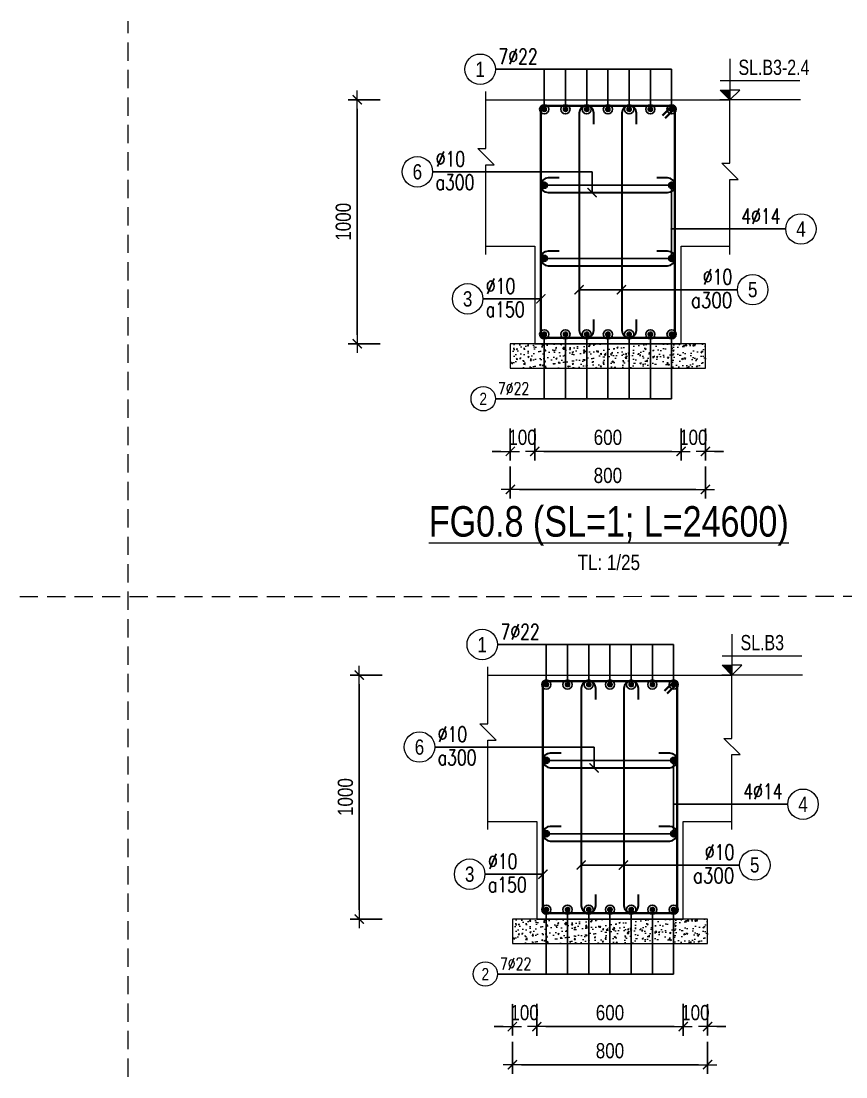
# Model space of a CAD drawing. Header units: millimetres. Extents: x -134772 to 596971, y -129535 to 35703.
# Drawn here: x 52940 to 56321, y 10099 to 14425 of the extents above; entities that cross this region are included whole.
import ezdxf
from ezdxf.enums import TextEntityAlignment as Align

# ---------------------------------------------------------------- set-up
doc = ezdxf.new("R2010")
doc.units = ezdxf.units.MM
doc.header["$MEASUREMENT"] = 0
doc.linetypes.add('HIDDEN', pattern=[0.375, 0.25, -0.125])
doc.layers.get('Defpoints').update_dxf_attribs({"color": 252})
for name, color, linetype, lineweight in [('NDC_S_ANNO', 7, 'Continuous', 20), ('NDC_S_CONTINUOUS', 3, 'Continuous', 20), ('NDC_S_DIM', 1, 'Continuous', 9), ('NDC_S_HATCH MATERIAL', 8, 'Continuous', 13), ('NDC_S_REBAR', 4, 'Continuous', 35), ('NDC_S_STIRRUP', 4, 'Continuous', 40), ('NDC_S_TEXT SYMBOL', 7, 'Continuous', 20), ('NDC_S_THIN LINE', 1, 'Continuous', 5), ('NDC_S_VN TEXT', 7, 'Continuous', 9)]:
    doc.layers.add(name, color=color, linetype=linetype, lineweight=lineweight)
doc.styles.add('ARIAL', font='arial.ttf', dxfattribs={"width": 0.8})
doc.styles.add('NDC_ANNO', font='', dxfattribs={"width": 0.8})
doc.styles.add('NDC_ROMANS', font='romans.shx', dxfattribs={"width": 0.8})
doc.styles.get('NDC_ANNO').set_extended_font_data('Dotum')
doc.dimstyles.new('NDC_dim_25', dxfattribs={"dimscale": 25, "dimtxt": 2.5, "dimasz": 1.5, "dimexe": 1.5, "dimexo": 0, "dimgap": 1, "dimtad": 1, "dimdec": 0, "dimzin": 0, "dimdsep": 46, "dimtxsty": 'ARIAL', "dimblk": 'DIMMARK', "dimcen": 0.09, "dimdle": 1.2, "dimclrd": 1, "dimclre": 1, "dimclrt": 3, "dimadec": 0, "dimazin": 0, "dimtfac": 1, "dimtdec": 0, "dimtix": 1, "dimtofl": 0, "dimtmove": 0, "dimatfit": 3, "dimfxl": 3.75, "dimfxlon": 1, "dimtolj": 1, "dimtzin": 0, "dimarcsym": 0})

# ---------------------------------------------------------------- blocks, each defined once
blk = doc.blocks.new('DIMMARK')
at = {"layer": 'NDC_S_DIM', "color": 1}
blk.add_line((-1.5, 0), (1, 0), dxfattribs=at)
at = {"layer": 'NDC_S_DIM', "color": 2, "const_width": 0.15}
blk.add_lwpolyline([(-0.5, -0.5), (0.5, 0.5)], dxfattribs=at)
blk = doc.blocks.new('*D1481')
at = {"layer": 'Defpoints', "color": 0, "linetype": 'HIDDEN', "transparency": 16777216}
for p in [(54945.6, 12962.2), (55745.6, 12962.2), (55745.6, 12506.3)]:
    blk.add_point(p, dxfattribs=at)
at = {"layer": 'NDC_S_DIM', "color": 1, "linetype": 'HIDDEN', "lineweight": -2, "transparency": 16777216}
for p, q in [((54945.6, 12600), (54945.6, 12468.8)), ((55745.6, 12600), (55745.6, 12468.8)), ((54983.1, 12506.3), (55708.1, 12506.3))]:
    blk.add_line(p, q, dxfattribs=at)
at = {"layer": 'NDC_S_DIM', "color": 1, "linetype": 'HIDDEN', "lineweight": -2, "transparency": 16777216, "xscale": 37.5, "yscale": 37.5, "zscale": 37.5, "rotation": 180}
blk.add_blockref('DIMMARK', (54945.6, 12506.3), dxfattribs=at)
at = {"layer": 'NDC_S_DIM', "color": 1, "linetype": 'HIDDEN', "lineweight": -2, "transparency": 16777216, "xscale": 37.5, "yscale": 37.5, "zscale": 37.5}
blk.add_blockref('DIMMARK', (55745.6, 12506.3), dxfattribs=at)
at = {"layer": 'NDC_S_DIM', "color": 3, "linetype": 'HIDDEN', "transparency": 16777216, "insert": (55345.6, 12563.2), "char_height": 62.5, "attachment_point": 5, "style": 'ARIAL'}
blk.add_mtext('\\A1;800', dxfattribs=at)
blk = doc.blocks.new('kata_block_TD')
at = {"color": 6, "linetype": 'ByBlock', "lineweight": -2, "style": 'ARIAL', "width": 0.8}
blk.add_attdef('SECTDET2', text='', height=5, dxfattribs=at).set_placement((0, 7.97), align=Align.CENTER)
at = {"color": 0, "linetype": 'ByBlock', "lineweight": -2, "style": 'ARIAL', "width": 0.8}
blk.add_attdef('SECTDET1', text='', height=5, dxfattribs=at).set_placement((0, 1.47), align=Align.CENTER)
at = {"color": 3, "lineweight": 25, "style": 'ARIAL', "width": 0.8}
blk.add_attdef('SSCALE', text='', height=2.5, dxfattribs=at).set_placement((0, -4), align=Align.CENTER)
blk = doc.blocks.new('*D1482')
at = {"layer": 'Defpoints', "color": 0, "linetype": 'HIDDEN', "transparency": 16777216}
for p in [(55745.6, 12962.2), (55645.6, 12756), (55745.6, 12662.2)]:
    blk.add_point(p, dxfattribs=at)
at = {"layer": 'NDC_S_DIM', "color": 1, "linetype": 'HIDDEN', "lineweight": -2, "transparency": 16777216}
for p, q in [((55645.6, 12756), (55645.6, 12624.7)), ((55745.6, 12756), (55745.6, 12624.7)), ((55608.1, 12662.2), (55570.6, 12662.2)), ((55783.1, 12662.2), (55820.6, 12662.2))]:
    blk.add_line(p, q, dxfattribs=at)
at = {"layer": 'NDC_S_DIM', "color": 1, "linetype": 'HIDDEN', "lineweight": -2, "transparency": 16777216, "xscale": 37.5, "yscale": 37.5, "zscale": 37.5}
blk.add_blockref('DIMMARK', (55645.6, 12662.2), dxfattribs=at)
at = {"layer": 'NDC_S_DIM', "color": 1, "linetype": 'HIDDEN', "lineweight": -2, "transparency": 16777216, "xscale": 37.5, "yscale": 37.5, "zscale": 37.5, "rotation": 180}
blk.add_blockref('DIMMARK', (55745.6, 12662.2), dxfattribs=at)
at = {"layer": 'NDC_S_DIM', "color": 3, "linetype": 'HIDDEN', "transparency": 16777216, "insert": (55695.6, 12719.2), "char_height": 62.5, "attachment_point": 5, "style": 'ARIAL'}
blk.add_mtext('\\A1;100', dxfattribs=at)
blk = doc.blocks.new('*D1483')
at = {"layer": 'Defpoints', "color": 0, "linetype": 'HIDDEN', "transparency": 16777216}
for p in [(54945.6, 12962.2), (55045.6, 12756), (54945.6, 12662.2)]:
    blk.add_point(p, dxfattribs=at)
at = {"layer": 'NDC_S_DIM', "color": 1, "linetype": 'HIDDEN', "lineweight": -2, "transparency": 16777216}
for p, q in [((54945.6, 12756), (54945.6, 12624.7)), ((55045.6, 12756), (55045.6, 12624.7)), ((54908.1, 12662.2), (54870.6, 12662.2)), ((55083.1, 12662.2), (55120.6, 12662.2))]:
    blk.add_line(p, q, dxfattribs=at)
at = {"layer": 'NDC_S_DIM', "color": 1, "linetype": 'HIDDEN', "lineweight": -2, "transparency": 16777216, "xscale": 37.5, "yscale": 37.5, "zscale": 37.5}
blk.add_blockref('DIMMARK', (54945.6, 12662.2), dxfattribs=at)
at = {"layer": 'NDC_S_DIM', "color": 1, "linetype": 'HIDDEN', "lineweight": -2, "transparency": 16777216, "xscale": 37.5, "yscale": 37.5, "zscale": 37.5, "rotation": 180}
blk.add_blockref('DIMMARK', (55045.6, 12662.2), dxfattribs=at)
at = {"layer": 'NDC_S_DIM', "color": 3, "linetype": 'HIDDEN', "transparency": 16777216, "insert": (54995.6, 12719.2), "char_height": 62.5, "attachment_point": 5, "style": 'ARIAL'}
blk.add_mtext('\\A1;100', dxfattribs=at)
blk = doc.blocks.new('kata_block_THEP')
at = {"layer": 'NDC_S_REBAR', "color": 0}
for p, q in [((-0.5, 0), (0.5, 0)), ((-0.35, 0.35), (0.35, -0.35)), ((0.35, 0.35), (-0.35, -0.35)), ((0, 0.5), (0, -0.5))]:
    blk.add_line(p, q, dxfattribs=at)
at = {"layer": 'NDC_S_REBAR', "color": 0, "const_width": 0.0833}
blk.add_lwpolyline([(-0.5, 0, 1), (0.5, 0, 1), (-0.5, 0, 1)], format="xyb", dxfattribs=at)
blk = doc.blocks.new('kata_block_CT')
at = {"layer": 'NDC_S_ANNO'}
blk.add_hatch(color=3, dxfattribs=at).paths.add_polyline_path([(0, 1.6), (-1.61, 1.6), (0, 0)])
at = {"layer": 'NDC_S_ANNO', "ltscale": 50}
h = blk.add_hatch(dxfattribs=at)
h.set_pattern_fill('ANSI31', color=256, scale=1.406251, style=0)
h.set_pattern_definition([(45, (0, 5e-12), (-3.157, 3.157), [])])
h.paths.add_polyline_path([(0, 1.6), (0, 0), (1.61, 1.6)])
for p, q in [((-1.59, 3.14), (11.47, 3.14)), ((11.56, 0), (-1.64, 0))]:
    blk.add_line(p, q, dxfattribs=at)
for points in [[(0, 6.69), (0, 0)], [(0, 0), (-1.61, 1.6), (0, 1.6)], [(0, 0), (1.61, 1.6), (0, 1.6)]]:
    blk.add_lwpolyline(points, dxfattribs=at)
at = {"layer": 'NDC_S_ANNO', "color": 8, "ltscale": 50}
blk.add_lwpolyline([(0, 0), (-1.61, 1.6), (0, 1.6)], dxfattribs=at)
at = {"layer": 'NDC_S_TEXT SYMBOL', "color": 3, "style": 'NDC_ANNO', "width": 0.8}
blk.add_attdef('CT', (1.41, 4.07), '', height=2.5, dxfattribs=at)
blk = doc.blocks.new('*D1484')
at = {"layer": 'Defpoints', "color": 0, "transparency": 16777216}
for p in [(55045.6, 13062.2), (55645.6, 13062.2), (55645.6, 12662.2)]:
    blk.add_point(p, dxfattribs=at)
at = {"layer": 'NDC_S_DIM', "color": 1, "lineweight": -2, "transparency": 16777216}
for p, q in [((55045.6, 12756), (55045.6, 12624.7)), ((55645.6, 12756), (55645.6, 12624.7)), ((55083.1, 12662.2), (55608.1, 12662.2))]:
    blk.add_line(p, q, dxfattribs=at)
at = {"layer": 'NDC_S_DIM', "color": 1, "lineweight": -2, "transparency": 16777216, "xscale": 37.5, "yscale": 37.5, "zscale": 37.5, "rotation": 180}
blk.add_blockref('DIMMARK', (55045.6, 12662.2), dxfattribs=at)
at = {"layer": 'NDC_S_DIM', "color": 1, "lineweight": -2, "transparency": 16777216, "xscale": 37.5, "yscale": 37.5, "zscale": 37.5}
blk.add_blockref('DIMMARK', (55645.6, 12662.2), dxfattribs=at)
at = {"layer": 'NDC_S_DIM', "color": 3, "transparency": 16777216, "insert": (55345.6, 12719.2), "char_height": 62.5, "attachment_point": 5, "style": 'ARIAL'}
blk.add_mtext('\\A1;600', dxfattribs=at)
blk = doc.blocks.new('*D1485')
at = {"layer": 'Defpoints', "color": 0, "transparency": 16777216}
for p in [(54824.2, 14102.7), (54318.2, 13102.7), (54824.2, 13102.7)]:
    blk.add_point(p, dxfattribs=at)
at = {"layer": 'NDC_S_DIM', "color": 1, "lineweight": -2, "transparency": 16777216}
for p, q in [((54412, 14102.7), (54280.7, 14102.7)), ((54318.2, 14065.2), (54318.2, 13140.2)), ((54412, 13102.7), (54280.7, 13102.7))]:
    blk.add_line(p, q, dxfattribs=at)
at = {"layer": 'NDC_S_DIM', "color": 1, "lineweight": -2, "transparency": 16777216, "xscale": 37.5, "yscale": 37.5, "zscale": 37.5}
for p, rotation in [((54318.2, 14102.7), 90), ((54318.2, 13102.7), 270)]:
    blk.add_blockref('DIMMARK', p, dxfattribs=dict(at, rotation=rotation))
at = {"layer": 'NDC_S_DIM', "color": 3, "transparency": 16777216, "insert": (54261.3, 13602.7), "char_height": 62.5, "attachment_point": 5, "rotation": 90, "style": 'ARIAL'}
blk.add_mtext('\\A1;1000', dxfattribs=at)
blk = doc.blocks.new('*U11')
blk.add_circle((-2.5, 0), 2.5)
at = {"layer": 'NDC_S_VN TEXT', "color": 3, "style": 'NDC_ROMANS', "width": 0.75}
for tag, p in [('DK1', (0.5, 0.85)), ('KC1', (0.5, -2.97))]:
    blk.add_attdef(tag, p, '', height=2.5, dxfattribs=at)
at = {"layer": 'NDC_S_VN TEXT', "color": 7, "style": 'ARIAL', "width": 0.8}
blk.add_attdef('SH2', text='', height=2.5, dxfattribs=at).set_placement((-2.5, 0), align=Align.MIDDLE)
blk = doc.blocks.new('*U623')
blk.add_circle((-2.5, 0), 2.5)
at = {"layer": 'NDC_S_VN TEXT', "color": 3, "style": 'NDC_ROMANS', "width": 0.75}
blk.add_attdef('DK1', (0.5, 0.85), '', height=2.5, dxfattribs=at)
at = {"layer": 'NDC_S_VN TEXT', "color": 7, "style": 'ARIAL', "width": 0.8}
blk.add_attdef('SH2', text='', height=2.5, dxfattribs=at).set_placement((-2.5, 0), align=Align.MIDDLE)
blk = doc.blocks.new('*U624')
blk.add_circle((2.5, 0), 2.5)
at = {"layer": 'NDC_S_VN TEXT', "color": 3, "style": 'NDC_ROMANS', "width": 0.75}
blk.add_attdef('DK2', text='', height=2.5, dxfattribs=at).set_placement((-0.85, 0.85), align=Align.RIGHT)
at = {"layer": 'NDC_S_VN TEXT', "color": 7, "style": 'ARIAL', "width": 0.8}
blk.add_attdef('SH3', text='', height=2.5, dxfattribs=at).set_placement((2.5, 0), align=Align.MIDDLE)
blk = doc.blocks.new('*U12')
blk.add_circle((2.5, 0), 2.5)
at = {"layer": 'NDC_S_VN TEXT', "color": 3, "style": 'NDC_ROMANS'}
for tag, width, p in [('DK2', 0.75, (-0.85, 0.85)), ('KC2', 0.8, (-0.85, -2.97))]:
    blk.add_attdef(tag, text='', height=2.5, dxfattribs=dict(at, width=width)).set_placement(p, align=Align.RIGHT)
at = {"layer": 'NDC_S_VN TEXT', "color": 7, "style": 'ARIAL', "width": 0.8}
blk.add_attdef('SH3', text='', height=2.5, dxfattribs=at).set_placement((2.5, 0), align=Align.MIDDLE)
blk = doc.blocks.new('*D1496')
at = {"layer": 'Defpoints', "color": 0, "transparency": 16777216}
for p in [(54832.7, 11745.6), (54326.7, 10745.6), (54832.7, 10745.6)]:
    blk.add_point(p, dxfattribs=at)
at = {"layer": 'NDC_S_DIM', "color": 1, "lineweight": -2, "transparency": 16777216}
for p, q in [((54420.4, 11745.6), (54289.2, 11745.6)), ((54326.7, 11708.1), (54326.7, 10783.1)), ((54420.4, 10745.6), (54289.2, 10745.6))]:
    blk.add_line(p, q, dxfattribs=at)
at = {"layer": 'NDC_S_DIM', "color": 1, "lineweight": -2, "transparency": 16777216, "xscale": 37.5, "yscale": 37.5, "zscale": 37.5}
for p, rotation in [((54326.7, 11745.6), 90), ((54326.7, 10745.6), 270)]:
    blk.add_blockref('DIMMARK', p, dxfattribs=dict(at, rotation=rotation))
at = {"layer": 'NDC_S_DIM', "color": 3, "transparency": 16777216, "insert": (54269.8, 11245.6), "char_height": 62.5, "attachment_point": 5, "rotation": 90, "style": 'ARIAL'}
blk.add_mtext('\\A1;1000', dxfattribs=at)
blk = doc.blocks.new('*D1497')
at = {"layer": 'Defpoints', "color": 0, "transparency": 16777216}
for p in [(55054.1, 10705.1), (55654.1, 10705.1), (55654.1, 10305.1)]:
    blk.add_point(p, dxfattribs=at)
at = {"layer": 'NDC_S_DIM', "color": 1, "lineweight": -2, "transparency": 16777216}
for p, q in [((55054.1, 10398.8), (55054.1, 10267.6)), ((55654.1, 10398.8), (55654.1, 10267.6)), ((55091.6, 10305.1), (55616.6, 10305.1))]:
    blk.add_line(p, q, dxfattribs=at)
at = {"layer": 'NDC_S_DIM', "color": 1, "lineweight": -2, "transparency": 16777216, "xscale": 37.5, "yscale": 37.5, "zscale": 37.5, "rotation": 180}
blk.add_blockref('DIMMARK', (55054.1, 10305.1), dxfattribs=at)
at = {"layer": 'NDC_S_DIM', "color": 1, "lineweight": -2, "transparency": 16777216, "xscale": 37.5, "yscale": 37.5, "zscale": 37.5}
blk.add_blockref('DIMMARK', (55654.1, 10305.1), dxfattribs=at)
at = {"layer": 'NDC_S_DIM', "color": 3, "transparency": 16777216, "insert": (55354.1, 10362), "char_height": 62.5, "attachment_point": 5, "style": 'ARIAL'}
blk.add_mtext('\\A1;600', dxfattribs=at)
blk = doc.blocks.new('*D1498')
at = {"layer": 'Defpoints', "color": 0, "linetype": 'HIDDEN', "transparency": 16777216}
for p in [(54954.1, 10605.1), (55054.1, 10398.8), (54954.1, 10305.1)]:
    blk.add_point(p, dxfattribs=at)
at = {"layer": 'NDC_S_DIM', "color": 1, "linetype": 'HIDDEN', "lineweight": -2, "transparency": 16777216}
for p, q in [((54954.1, 10398.8), (54954.1, 10267.6)), ((55054.1, 10398.8), (55054.1, 10267.6)), ((54916.6, 10305.1), (54879.1, 10305.1)), ((55091.6, 10305.1), (55129.1, 10305.1))]:
    blk.add_line(p, q, dxfattribs=at)
at = {"layer": 'NDC_S_DIM', "color": 1, "linetype": 'HIDDEN', "lineweight": -2, "transparency": 16777216, "xscale": 37.5, "yscale": 37.5, "zscale": 37.5}
blk.add_blockref('DIMMARK', (54954.1, 10305.1), dxfattribs=at)
at = {"layer": 'NDC_S_DIM', "color": 1, "linetype": 'HIDDEN', "lineweight": -2, "transparency": 16777216, "xscale": 37.5, "yscale": 37.5, "zscale": 37.5, "rotation": 180}
blk.add_blockref('DIMMARK', (55054.1, 10305.1), dxfattribs=at)
at = {"layer": 'NDC_S_DIM', "color": 3, "linetype": 'HIDDEN', "transparency": 16777216, "insert": (55004.1, 10362), "char_height": 62.5, "attachment_point": 5, "style": 'ARIAL'}
blk.add_mtext('\\A1;100', dxfattribs=at)
blk = doc.blocks.new('*D1499')
at = {"layer": 'Defpoints', "color": 0, "linetype": 'HIDDEN', "transparency": 16777216}
for p in [(55754.1, 10605.1), (55654.1, 10398.8), (55754.1, 10305.1)]:
    blk.add_point(p, dxfattribs=at)
at = {"layer": 'NDC_S_DIM', "color": 1, "linetype": 'HIDDEN', "lineweight": -2, "transparency": 16777216}
for p, q in [((55654.1, 10398.8), (55654.1, 10267.6)), ((55754.1, 10398.8), (55754.1, 10267.6)), ((55616.6, 10305.1), (55579.1, 10305.1)), ((55791.6, 10305.1), (55829.1, 10305.1))]:
    blk.add_line(p, q, dxfattribs=at)
at = {"layer": 'NDC_S_DIM', "color": 1, "linetype": 'HIDDEN', "lineweight": -2, "transparency": 16777216, "xscale": 37.5, "yscale": 37.5, "zscale": 37.5}
blk.add_blockref('DIMMARK', (55654.1, 10305.1), dxfattribs=at)
at = {"layer": 'NDC_S_DIM', "color": 1, "linetype": 'HIDDEN', "lineweight": -2, "transparency": 16777216, "xscale": 37.5, "yscale": 37.5, "zscale": 37.5, "rotation": 180}
blk.add_blockref('DIMMARK', (55754.1, 10305.1), dxfattribs=at)
at = {"layer": 'NDC_S_DIM', "color": 3, "linetype": 'HIDDEN', "transparency": 16777216, "insert": (55704.1, 10362), "char_height": 62.5, "attachment_point": 5, "style": 'ARIAL'}
blk.add_mtext('\\A1;100', dxfattribs=at)
blk = doc.blocks.new('*D1500')
at = {"layer": 'Defpoints', "color": 0, "linetype": 'HIDDEN', "transparency": 16777216}
for p in [(54954.1, 10605.1), (55754.1, 10605.1), (55754.1, 10149.1)]:
    blk.add_point(p, dxfattribs=at)
at = {"layer": 'NDC_S_DIM', "color": 1, "linetype": 'HIDDEN', "lineweight": -2, "transparency": 16777216}
for p, q in [((54954.1, 10242.9), (54954.1, 10111.6)), ((55754.1, 10242.9), (55754.1, 10111.6)), ((54991.6, 10149.1), (55716.6, 10149.1))]:
    blk.add_line(p, q, dxfattribs=at)
at = {"layer": 'NDC_S_DIM', "color": 1, "linetype": 'HIDDEN', "lineweight": -2, "transparency": 16777216, "xscale": 37.5, "yscale": 37.5, "zscale": 37.5, "rotation": 180}
blk.add_blockref('DIMMARK', (54954.1, 10149.1), dxfattribs=at)
at = {"layer": 'NDC_S_DIM', "color": 1, "linetype": 'HIDDEN', "lineweight": -2, "transparency": 16777216, "xscale": 37.5, "yscale": 37.5, "zscale": 37.5}
blk.add_blockref('DIMMARK', (55754.1, 10149.1), dxfattribs=at)
at = {"layer": 'NDC_S_DIM', "color": 3, "linetype": 'HIDDEN', "transparency": 16777216, "insert": (55354.1, 10206), "char_height": 62.5, "attachment_point": 5, "style": 'ARIAL'}
blk.add_mtext('\\A1;800', dxfattribs=at)

msp = doc.modelspace()

# ---------------------------------------------------------------- hatches: boundary and pattern name
at = {"layer": 'NDC_S_HATCH MATERIAL'}
h = msp.add_hatch(dxfattribs=at)
h.set_pattern_fill('AR-CONC', color=256, scale=8)
h.set_pattern_definition([(50, (44345.635, 39722.895), (57.380815, -5.02017), [6, -66]), (355, (44345.635, 39722.895), (-11.10011, 60.17537), [4.8, -52.8]), (100.45144, (44350.417, 39722.477), (46.28071, 55.1552), [5.09922, -56.09137]), (46.1842, (44345.635, 39738.895), (85.3793, -13.24154), [9, -99]), (96.63564, (44352.75, 39737.79), (74.77296, 77.92949), [7.64883, -84.1371]), (351.18416, (44345.635, 39738.895), (74.77296, 77.9295), [7.2, -79.2]), (21, (44353.635, 39734.895), (47.752564, -32.20951), [6, -66]), (326, (44353.635, 39734.895), (19.46523, 58.012), [4.8, -52.8]), (71.45144, (44357.615, 39732.21), (67.21779, 25.80249), [5.09922, -56.09137]), (37.5, (44345.635, 39722.895), (0.972788, 26.631508), [0, -52.16, 0, -53.6, 0, -53]), (7.5, (44345.635, 39722.895), (21.045563, 31.552937), [0, -30.56, 0, -50.96, 0, -20.2]), (327.5, (44327.795, 39722.895), (42.705795, -1.80439), [0, -20, 0, -62.4, 0, -82.8]), (317.5, (44319.795, 39722.895), (46.654894, 8.0084), [0, -26, 0, -41.44, 0, -58.8])])
h.paths.add_polyline_path([(54945.6, 13102.7), (55745.6, 13102.7), (55745.6, 13002.7), (54945.6, 13002.7)])
h = msp.add_hatch(dxfattribs=at)
h.set_pattern_fill('AR-CONC', color=256, scale=8)
h.set_pattern_definition([(50, (44354.077, 37365.734), (57.380815, -5.02017), [6, -66]), (355, (44354.077, 37365.734), (-11.10011, 60.17537), [4.8, -52.8]), (100.45144, (44358.86, 37365.315), (46.28071, 55.1552), [5.09922, -56.09137]), (46.1842, (44354.08, 37381.73), (85.3793, -13.24154), [9, -99]), (96.63564, (44361.19, 37380.63), (74.77296, 77.92949), [7.64883, -84.1371]), (351.18416, (44354.08, 37381.73), (74.77296, 77.9295), [7.2, -79.2]), (21, (44362.077, 37377.734), (47.752564, -32.20951), [6, -66]), (326, (44362.077, 37377.734), (19.46523, 58.012), [4.8, -52.8]), (71.45144, (44366.056, 37375.05), (67.21779, 25.80249), [5.09922, -56.09137]), (37.5, (44354.077, 37365.734), (0.972788, 26.631508), [0, -52.16, 0, -53.6, 0, -53]), (7.5, (44354.077, 37365.734), (21.045563, 31.552937), [0, -30.56, 0, -50.96, 0, -20.2]), (327.5, (44336.237, 37365.734), (42.705795, -1.80439), [0, -20, 0, -62.4, 0, -82.8]), (317.5, (44328.237, 37365.734), (46.654894, 8.0084), [0, -26, 0, -41.44, 0, -58.8])])
h.paths.add_polyline_path([(54954.1, 10745.6), (55754.1, 10745.6), (55754.1, 10645.6), (54954.1, 10645.6)])

# ---------------------------------------------------------------- linework, layer by layer
at = {"layer": 'NDC_S_CONTINUOUS'}
for points in [[(54845.6, 14102.7), (55045.6, 14102.7), (55045.6, 14102.7), (55645.6, 14102.7), (55645.6, 14102.7), (55845.6, 14102.7)], [(54845.6, 13502.7), (55045.6, 13502.7), (55045.6, 13102.7), (55645.6, 13102.7), (55645.6, 13502.7), (55845.6, 13502.7)], [(54854.1, 11745.6), (55054.1, 11745.6), (55054.1, 11745.6), (55654.1, 11745.6), (55654.1, 11745.6), (55854.1, 11745.6)], [(54854.1, 11145.6), (55054.1, 11145.6), (55054.1, 10745.6), (55654.1, 10745.6), (55654.1, 11145.6), (55854.1, 11145.6)]]:
    msp.add_lwpolyline(points, dxfattribs=at)
at = {"layer": 'NDC_S_HATCH MATERIAL', "linetype": 'HIDDEN', "ltscale": 300}
for p, q in [((53379.5, 425), (53379.5, 14425)), ((49559.5, 12067.4), (60887.9, 12068.8))]:
    msp.add_line(p, q, dxfattribs=at)
at = {"layer": 'NDC_S_HATCH MATERIAL', "ltscale": 1500}
for points in [[(54945.6, 13002.7), (55745.6, 13002.7), (55745.6, 13102.7), (54945.6, 13102.7)], [(54954.1, 10645.6), (55754.1, 10645.6), (55754.1, 10745.6), (54954.1, 10745.6)]]:
    msp.add_lwpolyline(points, close=True, dxfattribs=at)
at = {"layer": 'NDC_S_REBAR'}
for points in [[(55287.7, 14003), (55287.7, 14048, 1), (55227.7, 14048), (55227.7, 13158, 1), (55287.7, 13158), (55287.7, 13203)], [(55462.6, 14003), (55462.6, 14048, 1), (55402.6, 14048), (55402.6, 13158, 1), (55462.6, 13158), (55462.6, 13203)], [(55145.6, 13782.7), (55100.6, 13782.7, 1), (55100.6, 13722.7), (55590.6, 13722.7, 1), (55590.6, 13782.7), (55545.6, 13782.7)], [(55145.6, 13482.7), (55100.6, 13482.7, 1), (55100.6, 13422.7), (55590.6, 13422.7, 1), (55590.6, 13482.7), (55545.6, 13482.7)], [(55296.1, 11645.8), (55296.1, 11690.8, 1), (55236.1, 11690.8), (55236.1, 10800.8, 1), (55296.1, 10800.8), (55296.1, 10845.8)], [(55471.1, 11645.8), (55471.1, 11690.8, 1), (55411.1, 11690.8), (55411.1, 10800.8, 1), (55471.1, 10800.8), (55471.1, 10845.8)], [(55154.1, 11425.6), (55109.1, 11425.6, 1), (55109.1, 11365.6), (55599.1, 11365.6, 1), (55599.1, 11425.6), (55554.1, 11425.6)], [(55154.1, 11125.6), (55109.1, 11125.6, 1), (55109.1, 11065.6), (55599.1, 11065.6, 1), (55599.1, 11125.6), (55554.1, 11125.6)]]:
    msp.add_lwpolyline(points, format="xyb", dxfattribs=at)
at = {"layer": 'NDC_S_STIRRUP'}
for points in [[(55569.6, 14037.7), (55609.6, 14077.7, -0.414214), (55620.6, 14066.7), (55620.6, 13138.7, -0.414214), (55609.6, 13127.7), (55081.6, 13127.7, -0.414214), (55070.6, 13138.7), (55070.6, 14066.7, -0.414214), (55081.6, 14077.7), (55609.6, 14077.7, -0.414214), (55620.6, 14066.7), (55580.6, 14026.7)], [(55578.1, 11680.6), (55618.1, 11720.6, -0.414214), (55629.1, 11709.6), (55629.1, 10781.6, -0.414214), (55618.1, 10770.6), (55090.1, 10770.6, -0.414214), (55079.1, 10781.6), (55079.1, 11709.6, -0.414214), (55090.1, 11720.6), (55618.1, 11720.6, -0.414214), (55629.1, 11709.6), (55589.1, 11669.6)]]:
    msp.add_lwpolyline(points, format="xyb", dxfattribs=at)
at = {"layer": 'NDC_S_THIN LINE'}
for points in [[(54845.6, 13469.4), (54845.6, 13836.2), (54879, 13836.2), (54812.3, 13902.9), (54845.6, 13902.9), (54845.6, 14136.1)], [(55845.6, 13469.4), (55845.6, 13776.7), (55879, 13776.7), (55812.3, 13843.4), (55845.6, 13843.4), (55845.6, 14136.1)], [(54854.1, 11112.3), (54854.1, 11479), (54887.4, 11479), (54820.7, 11545.7), (54854.1, 11545.7), (54854.1, 11778.9)], [(55854.1, 11112.3), (55854.1, 11419.6), (55887.4, 11419.6), (55820.7, 11486.2), (55854.1, 11486.2), (55854.1, 11778.9)]]:
    msp.add_lwpolyline(points, dxfattribs=at)

# ---------------------------------------------------------------- block references
at = {"layer": 'NDC_S_REBAR', "xscale": 22, "yscale": 22, "zscale": 22}
for p in [(55084.6, 14063.7), (55171.6, 14063.7), (55258.6, 14063.7), (55345.6, 14063.7), (55432.6, 14063.7), (55519.6, 14063.7), (55606.6, 14063.7), (55084.6, 13752.7), (55606.6, 13752.7), (55084.6, 13452.7), (55606.6, 13452.7), (55084.6, 13141.7), (55171.6, 13141.7), (55258.6, 13141.7), (55345.6, 13141.7), (55432.6, 13141.7), (55519.6, 13141.7), (55606.6, 13141.7), (55093.1, 11706.6), (55180.1, 11706.6), (55267.1, 11706.6), (55354.1, 11706.6), (55441.1, 11706.6), (55528.1, 11706.6), (55615.1, 11706.6), (55093.1, 11395.6), (55615.1, 11395.6), (55093.1, 11095.6), (55615.1, 11095.6), (55093.1, 10784.6), (55180.1, 10784.6), (55267.1, 10784.6), (55354.1, 10784.6), (55441.1, 10784.6), (55528.1, 10784.6), (55615.1, 10784.6)]:
    msp.add_blockref('kata_block_THEP', p, dxfattribs=at)
at = {"layer": 'NDC_S_REBAR', "color": 3, "xscale": 16, "yscale": 16, "zscale": 16}
for p in [(55084.6, 14063.7), (55084.6, 13752.7), (55084.6, 13141.7), (55093.1, 11706.6), (55093.1, 11395.6), (55093.1, 10784.6)]:
    msp.add_blockref('kata_block_THEP', p, dxfattribs=at)
at = {"layer": 'NDC_S_THIN LINE'}
for name, p, xscale, yscale, zscale, values in [('*U623', (54884.6, 14227.7), 25, 25, 25, {'SH2': '1', 'DK1': '7%%c22'}), ('*U11', (54627.2, 13807.7), 25, 25, 25, {'SH2': '6', 'DK1': '%%c10', 'KC1': 'a300'}), ('*U624', (56074.4, 13573.3), 25, 25, 25, {'SH3': '4', 'DK2': '4%%c14'}), ('*U11', (54833.1, 13286.9), 25, 25, 25, {'SH2': '3', 'DK1': '%%c10', 'KC1': 'a150'}), ('*U12', (55876.7, 13324.5), 25, 25, 25, {'SH3': '5', 'DK2': '%%c10', 'KC2': 'a300'}), ('*U623', (54884.6, 12877.7), 20, 20, 20, {'SH2': '2', 'DK1': '7%%c22'}), ('*U623', (54893.1, 11870.6), 25, 25, 25, {'SH2': '1', 'DK1': '7%%c22'}), ('*U11', (54635.7, 11450.6), 25, 25, 25, {'SH2': '6', 'DK1': '%%c10', 'KC1': 'a300'}), ('*U624', (56082.9, 11216.2), 25, 25, 25, {'SH3': '4', 'DK2': '4%%c14'}), ('*U12', (55885.1, 10967.3), 25, 25, 25, {'SH3': '5', 'DK2': '%%c10', 'KC2': 'a300'}), ('*U11', (54841.6, 10929.8), 25, 25, 25, {'SH2': '3', 'DK1': '%%c10', 'KC1': 'a150'}), ('*U623', (54893.1, 10520.6), 20, 20, 20, {'SH2': '2', 'DK1': '7%%c22'})]:
    msp.add_blockref(name, p, dxfattribs=dict(at, xscale=xscale, yscale=yscale, zscale=zscale)).add_auto_attribs(values)
at = {"layer": 'NDC_S_VN TEXT', "xscale": 25, "yscale": 25, "zscale": 25}
for p, values in [((55845.6, 14102.7), {'CT': 'SL.B3-2.4'}), ((55854.1, 11745.6), {'CT': 'SL.B3'})]:
    msp.add_blockref('kata_block_CT', p, dxfattribs=at).add_auto_attribs(values)
at = {"layer": 'NDC_S_VN TEXT'}
ref = msp.add_blockref('kata_block_TD', (55349.2, 12275.9), dxfattribs=dict(at, xscale=25, yscale=25, zscale=25))
ref.add_attrib('SECTDET1', '%%uFG0.8 (SL=1; L=24600)', dxfattribs={"layer": '0', "color": 0, "linetype": 'ByBlock', "lineweight": -2, "height": 125, "style": 'ARIAL', "width": 0.8}).set_placement((55349.2, 12312.7), align=Align.CENTER)
ref.add_attrib('SSCALE', 'TL: 1/25', dxfattribs={"layer": '0', "color": 3, "lineweight": 25, "height": 62.5, "style": 'ARIAL', "width": 0.8}).set_placement((55349.2, 12175.9), align=Align.CENTER)

# ---------------------------------------------------------------- dimensions: what is measured, and where the dimension line sits
at = {"layer": 'NDC_S_DIM'}
for base, p1, p2, picture, middle in [((54318.2, 13102.7), (54824.2, 14102.7), (54824.2, 13102.7), '*D1485', (54261.3, 13602.7)), ((54326.7, 10745.6), (54832.7, 11745.6), (54832.7, 10745.6), '*D1496', (54269.8, 11245.6))]:
    dim = msp.add_linear_dim(base=base, p1=p1, p2=p2, angle=270, dimstyle='NDC_dim_25', dxfattribs=at)
    dim.commit()
    dim.dimension.update_dxf_attribs({"geometry": picture, "text_midpoint": middle})
for base, p1, p2, picture, middle in [((55645.6, 12662.2), (55045.6, 13062.2), (55645.6, 13062.2), '*D1484', (55345.6, 12719.2)), ((55654.1, 10305.1), (55054.1, 10705.1), (55654.1, 10705.1), '*D1497', (55354.1, 10362))]:
    dim = msp.add_linear_dim(base=base, p1=p1, p2=p2, dimstyle='NDC_dim_25', dxfattribs=at)
    dim.commit()
    dim.dimension.update_dxf_attribs({"geometry": picture, "text_midpoint": middle})
at = {"layer": 'NDC_S_DIM', "linetype": 'HIDDEN'}
for base, p1, p2, picture, middle in [((54945.6, 12662.2), (55045.6, 12756), (54945.6, 12962.2), '*D1483', (54995.6, 12719.2)), ((55745.6, 12506.3), (54945.6, 12962.2), (55745.6, 12962.2), '*D1481', (55345.6, 12563.2)), ((55745.6, 12662.2), (55645.6, 12756), (55745.6, 12962.2), '*D1482', (55695.6, 12719.2)), ((54954.1, 10305.1), (55054.1, 10398.8), (54954.1, 10605.1), '*D1498', (55004.1, 10362)), ((55754.1, 10149.1), (54954.1, 10605.1), (55754.1, 10605.1), '*D1500', (55354.1, 10206)), ((55754.1, 10305.1), (55654.1, 10398.8), (55754.1, 10605.1), '*D1499', (55704.1, 10362))]:
    dim = msp.add_linear_dim(base=base, p1=p1, p2=p2, dimstyle='NDC_dim_25', dxfattribs=at)
    dim.commit()
    dim.dimension.update_dxf_attribs({"geometry": picture, "text_midpoint": middle})

# ---------------------------------------------------------------- leaders
at = {"layer": 'NDC_S_THIN LINE'}
for points, override in [([(55084.6, 14063.7), (55084.6, 14227.7), (54884.6, 14227.7)], {"dimldrblk": 'DotBlank'}), ([(55606.6, 14063.7), (55606.6, 14227.7), (54884.6, 14227.7)], {"dimldrblk": 'DotBlank'}), ([(55171.6, 14063.7), (55171.6, 14227.7), (54971.6, 14227.7)], {"dimldrblk": 'DotBlank'}), ([(55258.6, 14063.7), (55258.6, 14227.7), (55058.6, 14227.7)], {"dimldrblk": 'DotBlank'}), ([(55345.6, 14063.7), (55345.6, 14227.7), (55145.6, 14227.7)], {"dimldrblk": 'DotBlank'}), ([(55432.6, 14063.7), (55432.6, 14227.7), (55232.6, 14227.7)], {"dimldrblk": 'DotBlank'}), ([(55519.6, 14063.7), (55519.6, 14227.7), (55319.6, 14227.7)], {"dimldrblk": 'DotBlank'}), ([(55280.6, 13722.7), (55280.6, 13807.7), (54627.2, 13807.7)], {"dimldrblk": 'ARCHTICK'}), ([(55084.6, 13752.7), (55612.6, 13752.7)], {"dimasz": 1, "dimldrblk": 'DotBlank'}), ([(55606.6, 13752.7), (55084.6, 13752.7)], {"dimasz": 1, "dimldrblk": 'DotBlank'}), ([(55606.6, 13752.7), (55606.6, 13452.7)], {"dimldrblk": 'DotSmall'}), ([(55606.6, 13452.7), (55606.6, 13752.7)], {"dimldrblk": 'DotSmall'}), ([(55606.6, 13573.3), (56074.4, 13573.3)], {"dimldrblk": 'DotSmall'}), ([(55084.6, 13452.7), (55612.6, 13452.7)], {"dimasz": 1, "dimldrblk": 'DotBlank'}), ([(55606.6, 13452.7), (55084.6, 13452.7)], {"dimasz": 1, "dimldrblk": 'DotBlank'}), ([(55227.7, 13324.5), (55876.7, 13324.5)], {"dimldrblk": 'ARCHTICK'}), ([(55400.7, 13324.5), (55876.7, 13324.5)], {"dimldrblk": 'ARCHTICK'}), ([(55070.6, 13286.9), (54833.1, 13286.9)], {"dimldrblk": 'ARCHTICK'}), ([(55084.6, 13141.7), (55084.6, 12877.7), (54884.6, 12877.7)], {"dimldrblk": 'DotBlank'}), ([(55606.6, 13141.7), (55606.6, 12877.7), (54884.6, 12877.7)], {"dimldrblk": 'DotBlank'}), ([(55171.6, 13141.7), (55171.6, 12877.7), (54971.6, 12877.7)], {"dimldrblk": 'DotBlank'}), ([(55258.6, 13141.7), (55258.6, 12877.7), (55058.6, 12877.7)], {"dimldrblk": 'DotBlank'}), ([(55345.6, 13141.7), (55345.6, 12877.7), (55145.6, 12877.7)], {"dimldrblk": 'DotBlank'}), ([(55432.6, 13141.7), (55432.6, 12877.7), (55232.6, 12877.7)], {"dimldrblk": 'DotBlank'}), ([(55519.6, 13141.7), (55519.6, 12877.7), (55319.6, 12877.7)], {"dimldrblk": 'DotBlank'}), ([(55615.1, 11706.6), (55615.1, 11870.6), (54893.1, 11870.6)], {"dimldrblk": 'DotBlank'}), ([(55093.1, 11706.6), (55093.1, 11870.6), (54893.1, 11870.6)], {"dimldrblk": 'DotBlank'}), ([(55180.1, 11706.6), (55180.1, 11870.6), (54980.1, 11870.6)], {"dimldrblk": 'DotBlank'}), ([(55267.1, 11706.6), (55267.1, 11870.6), (55067.1, 11870.6)], {"dimldrblk": 'DotBlank'}), ([(55354.1, 11706.6), (55354.1, 11870.6), (55154.1, 11870.6)], {"dimldrblk": 'DotBlank'}), ([(55441.1, 11706.6), (55441.1, 11870.6), (55241.1, 11870.6)], {"dimldrblk": 'DotBlank'}), ([(55528.1, 11706.6), (55528.1, 11870.6), (55328.1, 11870.6)], {"dimldrblk": 'DotBlank'}), ([(55289, 11365.6), (55289, 11450.6), (54635.7, 11450.6)], {"dimldrblk": 'ARCHTICK'}), ([(55093.1, 11395.6), (55621.1, 11395.6)], {"dimasz": 1, "dimldrblk": 'DotBlank'}), ([(55615.1, 11395.6), (55093.1, 11395.6)], {"dimasz": 1, "dimldrblk": 'DotBlank'}), ([(55615.1, 11395.6), (55615.1, 11095.6)], {"dimldrblk": 'DotSmall'}), ([(55615.1, 11095.6), (55615.1, 11395.6)], {"dimldrblk": 'DotSmall'}), ([(55615.1, 11216.2), (56082.9, 11216.2)], {"dimldrblk": 'DotSmall'}), ([(55093.1, 11095.6), (55621.1, 11095.6)], {"dimasz": 1, "dimldrblk": 'DotBlank'}), ([(55615.1, 11095.6), (55093.1, 11095.6)], {"dimasz": 1, "dimldrblk": 'DotBlank'}), ([(55236.1, 10967.3), (55885.1, 10967.3)], {"dimldrblk": 'ARCHTICK'}), ([(55409.1, 10967.3), (55885.1, 10967.3)], {"dimldrblk": 'ARCHTICK'}), ([(55079.1, 10929.8), (54841.6, 10929.8)], {"dimldrblk": 'ARCHTICK'}), ([(55615.1, 10784.6), (55615.1, 10520.6), (54893.1, 10520.6)], {"dimldrblk": 'DotBlank'}), ([(55093.1, 10784.6), (55093.1, 10520.6), (54893.1, 10520.6)], {"dimldrblk": 'DotBlank'}), ([(55180.1, 10784.6), (55180.1, 10520.6), (54980.1, 10520.6)], {"dimldrblk": 'DotBlank'}), ([(55267.1, 10784.6), (55267.1, 10520.6), (55067.1, 10520.6)], {"dimldrblk": 'DotBlank'}), ([(55354.1, 10784.6), (55354.1, 10520.6), (55154.1, 10520.6)], {"dimldrblk": 'DotBlank'}), ([(55441.1, 10784.6), (55441.1, 10520.6), (55241.1, 10520.6)], {"dimldrblk": 'DotBlank'}), ([(55528.1, 10784.6), (55528.1, 10520.6), (55328.1, 10520.6)], {"dimldrblk": 'DotBlank'})]:
    msp.add_leader(points, dimstyle='NDC_dim_25', override=override, dxfattribs=at)

doc.saveas('drawing.dxf')
